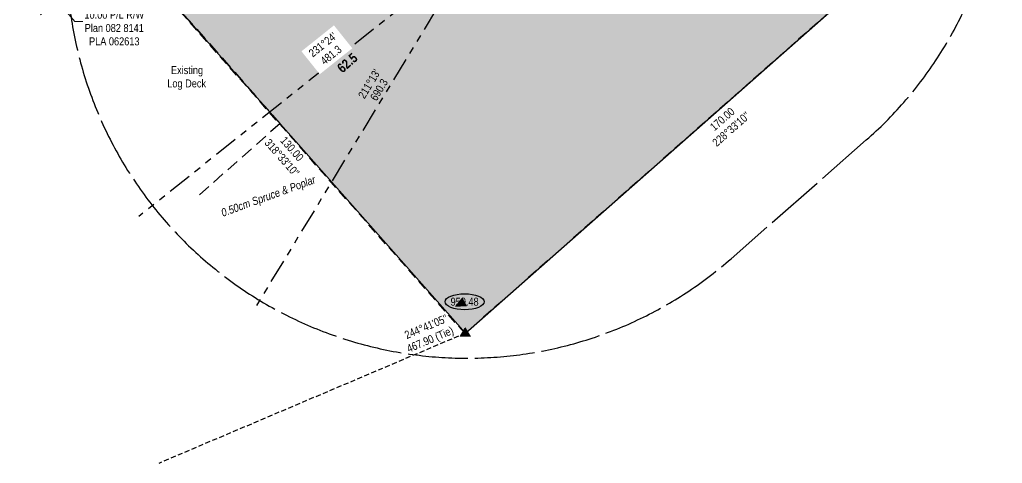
# Model space of a CAD drawing. Extents: x 608923 to 639703, y 5874498 to 5880756.
# Drawn here: x 614881 to 616108, y 5875053 to 5875608 of the extents above; entities that cross this region are included whole.
import ezdxf
from ezdxf.enums import TextEntityAlignment as Align

# ---------------------------------------------------------------- set-up
doc = ezdxf.new("R2010")
doc.units = 0
doc.header["$LTSCALE"] = 5
doc.header["$PDSIZE"] = 0.5
for name, pattern in [('foc-ACCESSROAD', [3.75, 2.5, -1.25]), ('foc-BUFFER', [16.75, 15, -1.75]), ('foc-DRILLPATH', [14.75, 6, -1.75, 1.75, -1.75, 1.75, -1.75]), ('foc-TIELINE', [1.875, 1.25, -0.625]), ('HIDDEN2', [4.7625, 3.175, -1.5875])]:
    doc.linetypes.add(name, pattern=pattern)
doc.layers.get('Defpoints').update_dxf_attribs({"color": 9})
for name, color, linetype in [('AUX-BUFFER', 7, 'foc-BUFFER'), ('C-WS', 13, 'foc-ACCESSROAD'), ('L-BD', 7, 'Continuous'), ('L-MON', 1, 'Continuous'), ('L-TIE', 7, 'foc-TIELINE'), ('P-ELEVATION', 7, 'Continuous'), ('P-PDRILLPATH', 12, 'foc-DRILLPATH'), ('P-PROPOSED', 10, 'Continuous'), ('P-PROPOSED-H', 21, 'Continuous'), ('T-BUSH-T', 110, 'Continuous'), ('T-EXISTING RTF', 220, 'HIDDEN2'), ('T-EXISTING RTF-T', 220, 'Continuous')]:
    doc.layers.add(name, color=color, linetype=linetype)
doc.layers.add('F-RW-T', color=190, linetype='Continuous', lineweight=9)
doc.styles.add('80', font='ARIALN.TTF', dxfattribs={"height": 10})
doc.styles.add('80CG', font='ARIALN.TTF', dxfattribs={"height": 10})
doc.styles.add('80L', font='ARIALN.TTF', dxfattribs={"height": 10})
doc.styles.add('80LS', font='ARIALNI.TTF', dxfattribs={"height": 10})
doc.styles.add('BOLD', font='ARIALNB.TTF')
doc.dimstyles.new('Compass 5 000', dxfattribs={"dimscale": 5, "dimtxt": 9, "dimasz": 2, "dimexe": 0.2, "dimexo": 0.0625, "dimgap": 0.5, "dimtad": 0, "dimtih": 1, "dimtoh": 1, "dimzin": 0, "dimdsep": 46, "dimtxsty": '80CG', "dimcen": 0.1, "dimse1": 1, "dimse2": 1, "dimclrd": 256, "dimclrt": 256, "dimaunit": 1, "dimadec": 4, "dimazin": 0, "dimtfac": 0.06, "dimtofl": 0, "dimtmove": 0, "dimatfit": 1, "dimfxl": 0.2, "dimtolj": 1, "dimtzin": 0, "dimlwd": -1, "dimarcsym": 0})

# ---------------------------------------------------------------- blocks, each defined once
blk = doc.blocks.new('TRIA')
blk.add_hatch(color=255).paths.add_polyline_path([(-0.04, 1.52), (-1.47, -0.87), (1.39, -0.87)])
blk = doc.blocks.new('TRIAA')
blk.add_blockref('TRIA', (0, 0))
blk = doc.blocks.new('TRIB')
at = {"color": 1}
blk.add_lwpolyline([(-1.12, -0.67), (-0.04, 1.13), (1.04, -0.67)], close=True, dxfattribs=at)
blk = doc.blocks.new('TRIBB')
blk.add_blockref('TRIB', (0, 0))
blk = doc.blocks.new('TRICC')
for name in ['TRIAA', 'TRIBB']:
    blk.add_blockref(name, (0, 0))
blk = doc.blocks.new('plspike')
blk.add_blockref('TRICC', (0, 0))
blk = doc.blocks.new('*D636')
at = {"layer": 'Defpoints', "color": 0, "transparency": 16777216}
for p in [(614934, 5875704), (614966, 5875667.5), (614926.2, 5875632.6)]:
    blk.add_point(p, dxfattribs=at)
at = {"layer": 'F-RW-T', "transparency": 16777216}
for p, q in [((614887.6, 5875676.6), (614881, 5875684.1)), ((614932.8, 5875625.1), (614950.1, 5875605.3)), ((614950.1, 5875605.3), (614960.1, 5875605.3))]:
    blk.add_line(p, q, dxfattribs=at)
for points in [[(614888.9, 5875677.7), (614886.4, 5875675.5), (614894.2, 5875669.1)], [(614934, 5875626.2), (614931.5, 5875624), (614926.2, 5875632.6)]]:
    blk.add_solid(points, dxfattribs=at)
at = {"layer": 'F-RW-T', "transparency": 16777216, "insert": (614999.2, 5875605.3), "char_height": 10, "attachment_point": 5, "style": '80CG'}
blk.add_mtext('\\A1;Barrel\\P10.00 P/L R/W\\PPlan 082 8141\\PPLA 062613', dxfattribs=at)
blk = doc.blocks.new('we')
at = {"layer": 'P-ELEVATION'}
h = blk.add_hatch(color=111, dxfattribs=at)
h.dxf.hatch_style = 1
edge = h.paths.add_edge_path()
edge.add_ellipse((0, 0), major_axis=(-24.4, 0), ratio=0.410256, start_angle=0, end_angle=360)
at = {"layer": 'P-ELEVATION', "color": 7, "flags": 128}
blk.add_lwpolyline([(0, 0, 12.5, 0, 0), (-12.4, -6.4, 0, 0, 0)], format="xyseb", dxfattribs=at)
at = {"layer": 'P-ELEVATION', "color": 7}
blk.add_ellipse((0, 0), major_axis=(-24.4, 0), ratio=0.410256, dxfattribs=at)
at = {"layer": 'P-ELEVATION', "style": '80'}
blk.add_attdef('ELEVATION', text='', height=10, dxfattribs=at).set_placement((0, 0), align=Align.MIDDLE_CENTER)

msp = doc.modelspace()

# ---------------------------------------------------------------- hatches: boundary and pattern name
at = {"layer": 'P-PROPOSED-H'}
h = msp.add_hatch(color=256, dxfattribs=at)
h.dxf.hatch_style = 1
h.paths.add_polyline_path([(615063.187, 5875751.388), (615137.804, 5875817.891), (615048.026, 5875904.738), (614935.645, 5875805.484), (615012.161, 5875773.03)])
h.paths.add_polyline_path([(615215.156, 5875952.286), (615139.674, 5875885.62), (615175.369, 5875851.069), (615063.187, 5875751.388), (615007.821, 5875702.488), (615437.922, 5875215.505), (616074.746, 5875777.944), (615611.561, 5876302.388)])

# ---------------------------------------------------------------- linework, layer by layer
at = {"layer": 'AUX-BUFFER', "color": 251, "linetype": 'foc-BUFFER', "flags": 128}
msp.add_lwpolyline([(615938.555, 5875457.095, 1), (615278.735, 5876208.001), (615109.735, 5876059.501, 1), (615769.555, 5875308.595)], format="xyb", close=True, dxfattribs=at)
at = {"layer": 'C-WS'}
msp.add_lwpolyline([(615437.333, 5875214.942), (615008.668, 5875700.386), (615175.369, 5875851.069), (615139.674, 5875885.62), (615215.022, 5875951.642), (615612.407, 5876300.285), (616074.205, 5875777.376), (615437.333, 5875214.942)], close=True, dxfattribs=at)
at = {"layer": 'L-TIE', "flags": 128}
msp.add_lwpolyline([(615437.922, 5875215.505), (615054.705, 5875052.721)], dxfattribs=at)
at = {"layer": 'P-PDRILLPATH', "flags": 128}
for points in [[(615496.08, 5875733.595), (615029.881, 5875361.396)], [(615439.885, 5875683.969), (615174.807, 5875246.647)]]:
    msp.add_lwpolyline(points, dxfattribs=at)
at = {"layer": 'P-PROPOSED'}
msp.add_lwpolyline([(615215.156, 5875952.286), (615139.674, 5875885.62), (615175.369, 5875851.069), (615063.187, 5875751.388), (615007.821, 5875702.488), (615437.922, 5875215.505), (616074.746, 5875777.944), (615611.561, 5876302.388)], close=True, dxfattribs=at)
at = {"layer": 'T-EXISTING RTF'}
msp.add_lwpolyline([(614906.922, 5875613.382), (615007.821, 5875702.488), (615206.405, 5875477.623), (615105.506, 5875388.517)], dxfattribs=at)

# ---------------------------------------------------------------- block references
at = {"layer": 'L-MON', "color": 4, "xscale": 4.998055000000015, "yscale": 4.998055000000015, "zscale": 4.998055000000015}
msp.add_blockref('plspike', (615437.881, 5875215.566), dxfattribs=at)
at = {"layer": 'P-ELEVATION', "color": 3, "xscale": 0.999611, "yscale": 0.999611, "zscale": 0.999611}
msp.add_blockref('we', (615436.792, 5875254.831), dxfattribs=at).add_auto_attribs({'ELEVATION': '950.48'})

# ---------------------------------------------------------------- texts
at = {"layer": 'L-BD', "color": 4, "style": '80L'}
for s, p in [("211°13'", (615317.676, 5875527.241)), ('690.3', (615329.857, 5875519.858))]:
    msp.add_text(s, height=9.9961, rotation=58.778304, dxfattribs=at).set_placement(p, align=Align.MIDDLE_CENTER)
at = {"layer": 'L-BD', "color": 4, "insert": (615755.338, 5875486.882), "char_height": 9.99611, "width": 51.07814, "attachment_point": 2, "rotation": 41.4507, "style": '80L'}
msp.add_mtext("170.00\\P228°33'10'' ", dxfattribs=at)
at = {"layer": 'L-BD', "color": 3, "insert": (615385.261, 5875227.657), "char_height": 9.99611, "width": 64.63255, "attachment_point": 2, "rotation": 23.014978, "style": '80L'}
msp.add_mtext(" 244°41'05''\\P467.90 (Tie)", dxfattribs=at)
at = {"layer": 'T-EXISTING RTF-T', "insert": (615059.743, 5875549.44), "char_height": 10, "attachment_point": 1, "style": '80L'}
msp.add_mtext_dynamic_manual_height_columns('\\pi10.257;Existing \\P\\pi5.6974;Log Deck', width=58.93224, gutter_width=50, heights=[0], dxfattribs=at)

# ---------------------------------------------------------------- dimensions: what is measured, and where the dimension line sits
at = {"layer": 'F-RW-T', "color": 4}
dim = msp.add_linear_dim(base=(614926.179, 5875632.615), p1=(614934.029, 5875703.996), p2=(614966.001, 5875667.525), angle=311.239559, text='Barrel\\P10.00 P/L R/W\\PPlan 082 8141\\PPLA 062613', dimstyle='Compass 5 000', dxfattribs=at)
dim.commit()
dim.dimension.update_dxf_attribs({"geometry": '*D636', "text_midpoint": (614999.182, 5875605.334), "dimtype": 161})

# ---------------------------------------------------------------- next in the draw order: texts
at = {"layer": 'L-BD', "color": 4, "insert": (615256.44, 5875580.222), "char_height": 9.9961, "width": 41.93675, "attachment_point": 2, "rotation": 38.602845, "style": '80L', "bg_fill": 2}
msp.add_mtext("231°24'\\P481.3 ", dxfattribs=at)
at = {"layer": 'L-BD', "color": 4, "insert": (615225.011, 5875449.241), "char_height": 9.99611, "width": 49.26691, "attachment_point": 2, "rotation": 311.4507, "style": '80L', "bg_fill": 3, "box_fill_scale": 1.15, "bg_fill_color": 256, "bg_fill_true_color": 256, "bg_fill_transparency": 0}
msp.add_mtext("130.00\\P318°33'10'' ", dxfattribs=at)

# ---------------------------------------------------------------- next in the draw order: texts
at = {"layer": 'L-BD', "color": 3, "insert": (615276.268, 5875549.184), "char_height": 11.9953, "width": 28.17301, "attachment_point": 1, "rotation": 41.305715, "style": 'BOLD', "bg_fill": 1, "box_fill_scale": 1.15, "bg_fill_color": 21, "bg_fill_transparency": 0}
msp.add_mtext('62.5', dxfattribs=at)
at = {"layer": 'T-BUSH-T', "style": '80LS'}
msp.add_text('0.50cm Spruce & Poplar', height=9.99611, rotation=20, dxfattribs=at).set_placement((615191.54, 5875386.914), align=Align.MIDDLE_CENTER)

doc.saveas('drawing.dxf')
